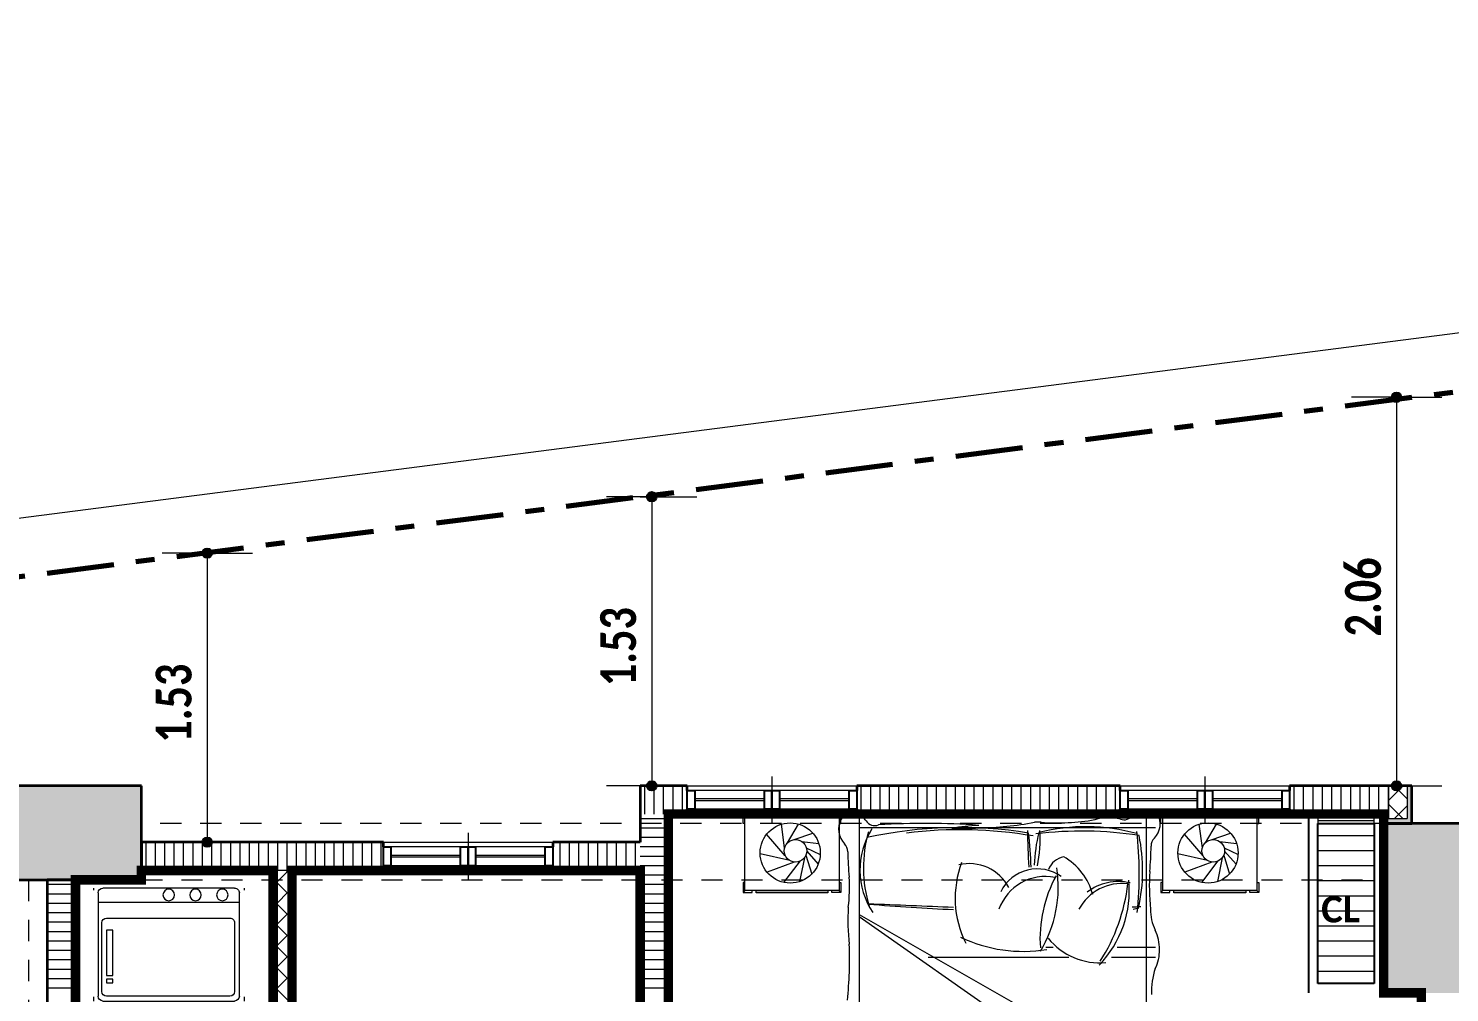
# Model space of a CAD drawing. Header units: metres. Extents: x -144 to 1000, y -717 to 29.
# Drawn here: x 735.85 to 743.4, y -549.26 to -544.14 of the extents above; entities that cross this region are included whole.
import ezdxf

# ---------------------------------------------------------------- set-up
doc = ezdxf.new("R2010")
doc.units = ezdxf.units.M
doc.linetypes.add('basculante modificado', pattern=[0.18, 0.1125, -0.0675])
doc.linetypes.add('Dash Dot 3_16_', pattern=[0.595313, 0.357187, -0.119063, 0, -0.119063])
doc.layers.get('0').update_dxf_attribs({"color": 1})
doc.layers.add('00-MEDICION', color=30, linetype='Continuous')
for name, color, linetype, lineweight in [('A-ANNO-DIMS', 1, 'Continuous', 9), ('A-DETL', 1, 'Continuous', 9), ('A-DETL-GENF', 1, 'Continuous', 9), ('A-DETL-THIN', 1, 'Continuous', 9), ('A-GENM', 1, 'Continuous', 9), ('A-GLAZ', 1, 'Continuous', 9), ('A-WALL', 4, 'Continuous', 9), ('G-ANNO-TEXT', 2, 'Continuous', 9), ('G-IMPT', 1, 'Continuous', 9), ('I-FURN', 2, 'Continuous', 9), ('S-COLS', 7, 'Continuous', 9)]:
    doc.layers.add(name, color=color, linetype=linetype, lineweight=lineweight)
doc.layers.add('A-WALL-PATT', color=7, linetype='Continuous', lineweight=35, true_color=0x9c9c9c)
doc.styles.add('Calibri_B', font='calibrib.ttf', dxfattribs={"height": 0.165})
doc.styles.add('Calibri_B_7', font='calibrib.ttf', dxfattribs={"width": 0.8, "height": 0.18})

# ---------------------------------------------------------------- blocks, each defined once
blk = doc.blocks.new('LAVADORA TIPO - 12-lavadora_dwg_$0$AX-051-MB N2$0$AX-LAVADORA-328353-Nivel 13')
at = {"layer": 'G-IMPT'}
for p, q in [((32.9502, 13.2171), (32.9502, 13.2062)), ((33.0002, 13.2171), (33.7002, 13.2171)), ((33.7502, 13.2171), (33.7502, 13.2062)), ((32.9752, 12.6421), (32.9752, 13.1921)), ((32.9752, 13.1396), (33.7252, 13.1396)), ((33.7252, 13.1921), (33.7252, 12.6421)), ((33.0002, 13.0327), (33.0002, 12.6671)), ((33.6808, 13.0577), (33.0252, 13.0577)), ((33.7058, 12.6671), (33.7058, 13.0327)), ((32.9502, 12.6385), (32.9502, 12.6171)), ((33.7002, 12.6171), (33.0002, 12.6171)), ((33.0252, 12.6421), (33.6808, 12.6421)), ((33.7502, 12.6385), (33.7502, 12.6171))]:
    blk.add_line(p, q, dxfattribs=at)
at = {"layer": 'G-IMPT', "flags": 128}
for points in [[(33.6813, 12.752), (33.6478, 12.752), (33.6478, 12.9932), (33.6813, 12.9932)], [(33.6813, 12.7135), (33.6478, 12.7135), (33.6478, 12.7336), (33.6813, 12.7336)]]:
    blk.add_lwpolyline(points, close=True, dxfattribs=at)
blk.add_lwpolyline([(33.6962, 12.6171), (33.6962, 12.5921), (33.0042, 12.5921), (33.0042, 12.6171)], dxfattribs=at)
at = {"layer": 'G-IMPT'}
for centre in [(33.0655, 13.1801), (33.2079, 13.1801), (33.3502, 13.1801)]:
    blk.add_circle(centre, 0.0306, dxfattribs=at)
for centre, start, end in [((33.0002, 13.1921), 90, 180), ((33.7002, 13.1921), 0, 90), ((33.0252, 13.0327), 90, 180), ((33.6808, 13.0327), 360, 90), ((33.0002, 12.6421), 180, 270), ((33.0252, 12.6671), 180, 270), ((33.6808, 12.6671), 270, 0), ((33.7002, 12.6421), 270, 0)]:
    blk.add_arc(centre, 0.025, start, end, dxfattribs=at)
blk = doc.blocks.new('LAVADORA TIPO - 12-lavadora_dwg-328352-Nivel 13')
at = {"rotation": 89.99999999999997}
blk.add_blockref('LAVADORA TIPO - 12-lavadora_dwg_$0$AX-051-MB N2$0$AX-LAVADORA-328353-Nivel 13', (-2220.7545, 469.6061), dxfattribs=at)
blk = doc.blocks.new('F')
at = {"layer": 'A-WALL-PATT', "lineweight": 5, "true_color": 0x747474}
blk.add_hatch(color=8, dxfattribs=at).paths.add_polyline_path([(745.7591, -491.8694), (745.7591, -491.6697), (745.7341, -491.6697), (745.7341, -491.8694)])
at = {"layer": 'A-WALL-PATT', "true_color": 0x747474}
blk.add_hatch(color=8, dxfattribs=at).paths.add_polyline_path([(745.6091, -491.8694), (745.7341, -491.8694), (745.7341, -491.8444), (745.6341, -491.8444), (745.6341, -491.8197), (745.6091, -491.8197), (745.6091, -491.8572)])
at = {"layer": 'S-COLS', "true_color": 0x5b5b5b}
h = blk.add_hatch(color=251, dxfattribs=at)
h.paths.add_polyline_path([(737.9091, -511.6194), (738.4091, -511.6194), (738.4091, -510.7194), (737.9091, -510.7194), (737.9091, -511.4434)])
h.paths.add_polyline_path([(756.2089, -511.6194), (756.2089, -510.7194), (755.7089, -510.7194), (755.7089, -511.6194), (756.1555, -511.6194)])
h.paths.add_polyline_path([(746.1091, -511.6194), (746.1091, -510.7194), (745.6091, -510.7194), (745.6091, -511.6194)])
h.paths.add_polyline_path([(737.9701, -503.9194), (738.409, -503.9194), (738.409, -503.2194), (737.909, -503.2194), (737.909, -503.9194)])
h.paths.add_polyline_path([(751.9092, -503.9194), (752.4092, -503.9194), (752.409, -500.7694), (751.9092, -500.7694), (751.9092, -503.7694)])
h.paths.add_polyline_path([(755.8092, -503.9194), (756.2092, -503.9194), (756.2092, -503.2194), (755.8092, -503.2194), (755.8092, -503.737)])
h.paths.add_polyline_path([(741.8089, -503.9194), (743.8091, -503.9194), (743.8087, -503.4194), (742.1089, -503.4194), (742.1089, -501.2694), (743.8092, -501.2694), (743.8092, -500.7694), (741.8089, -500.7694), (741.8089, -503.7722)])
h.paths.add_polyline_path([(746.1091, -503.9194), (746.1091, -503.0194), (745.6091, -503.0194), (745.6091, -503.9194), (745.7591, -503.9194)])
h.paths.add_polyline_path([(745.6092, -501.6694), (746.1092, -501.6694), (746.1092, -500.7694), (745.6092, -500.7694), (745.6092, -500.8094)])
h.paths.add_polyline_path([(737.9089, -501.4694), (738.4089, -501.4694), (738.4089, -500.7684), (737.9089, -500.7684), (737.9089, -500.8434)])
h.paths.add_polyline_path([(756.2091, -501.4694), (756.2092, -501.4694), (756.2091, -500.7684), (755.8092, -500.7694), (755.8092, -501.4694), (756.0848, -501.4694)])
h.paths.add_polyline_path([(745.6841, -492.7694), (746.1091, -492.7694), (746.1091, -491.8694), (745.6091, -491.8694), (745.6091, -492.7694)])
h.paths.add_polyline_path([(756.2091, -492.7694), (756.2091, -491.8694), (755.7091, -491.8694), (755.7091, -492.7694), (756.1341, -492.7694)])
h.paths.add_polyline_path([(739.0091, -492.1694), (739.0091, -491.6694), (738.1091, -491.6694), (738.1091, -492.1694), (738.6028, -492.1694)])
at = {"layer": 'A-ANNO-DIMS', "color": 5, "true_color": 0x0000ff}
blk.add_line((737.0894, -490.4124), (758.5649, -487.6486), dxfattribs=at)
at = {"layer": 'A-DETL', "color": 7, "linetype": 'Dash Dot 3_16_', "lineweight": 70}
blk.add_line((737.1288, -490.7179), (758.6042, -487.9542), dxfattribs=at)
at = {"layer": 'A-DETL', "color": 253, "true_color": 0xb6b6b6}
for p, q in [((745.7591, -489.6073), (745.6591, -489.6073)), ((741.6591, -490.1349), (741.7191, -490.1349)), ((739.285, -490.4436), (739.345, -490.4436)), ((739.285, -490.4436), (739.345, -490.4436))]:
    blk.add_line(p, q, dxfattribs=at)
at = {"layer": 'A-DETL', "color": 7, "linetype": 'basculante modificado'}
for p, q in [((745.5964, -491.8694), (739.0091, -491.8694)), ((738.4091, -492.1694), (738.4091, -500.7694)), ((739.0091, -492.1694), (745.5964, -492.1694))]:
    blk.add_line(p, q, dxfattribs=at)
at = {"layer": 'A-DETL-GENF', "lineweight": 25}
for p, q in [((741.9091, -491.6947), (741.9491, -491.6947)), ((741.9091, -491.7947), (741.9091, -491.6947)), ((741.9491, -491.6947), (741.9491, -491.7947)), ((742.3191, -491.6947), (742.3591, -491.6947)), ((742.3191, -491.7947), (742.3191, -491.6947)), ((742.3591, -491.6947), (742.3591, -491.7947)), ((742.3591, -491.6947), (742.3991, -491.6947)), ((742.3591, -491.7947), (742.3591, -491.6947)), ((742.3991, -491.6947), (742.3991, -491.7947)), ((742.7691, -491.6947), (742.8091, -491.6947)), ((742.7691, -491.7947), (742.7691, -491.6947)), ((742.8091, -491.6947), (742.8091, -491.7947)), ((744.2091, -491.6947), (744.2491, -491.6947)), ((744.2091, -491.7947), (744.2091, -491.6947)), ((744.2491, -491.6947), (744.2491, -491.7947)), ((744.6191, -491.6947), (744.6591, -491.6947)), ((744.6191, -491.7947), (744.6191, -491.6947)), ((744.6591, -491.6947), (744.6591, -491.7947)), ((744.6591, -491.6947), (744.6991, -491.6947)), ((744.6591, -491.7947), (744.6591, -491.6947)), ((744.6991, -491.6947), (744.6991, -491.7947)), ((745.0691, -491.6947), (745.1091, -491.6947)), ((745.0691, -491.7947), (745.0691, -491.6947)), ((745.1091, -491.6947), (745.1091, -491.7947)), ((741.9491, -491.7947), (741.9091, -491.7947)), ((742.3591, -491.7947), (742.3191, -491.7947)), ((742.3991, -491.7947), (742.3591, -491.7947)), ((742.8091, -491.7947), (742.7691, -491.7947)), ((744.2491, -491.7947), (744.2091, -491.7947)), ((744.6591, -491.7947), (744.6191, -491.7947)), ((744.6991, -491.7947), (744.6591, -491.7947)), ((745.1091, -491.7947), (745.0691, -491.7947)), ((740.2946, -491.9947), (740.3346, -491.9947)), ((740.2946, -492.0947), (740.2946, -491.9947)), ((740.3346, -491.9947), (740.3346, -492.0947)), ((740.7046, -491.9947), (740.7446, -491.9947)), ((740.7046, -492.0947), (740.7046, -491.9947)), ((740.7446, -491.9947), (740.7446, -492.0947)), ((740.7446, -491.9947), (740.7846, -491.9947)), ((740.7446, -492.0947), (740.7446, -491.9947)), ((740.7846, -491.9947), (740.7846, -492.0947)), ((741.1546, -491.9947), (741.1946, -491.9947)), ((741.1546, -492.0947), (741.1546, -491.9947)), ((741.1946, -491.9947), (741.1946, -492.0947)), ((740.3346, -492.0947), (740.2946, -492.0947)), ((740.7446, -492.0947), (740.7046, -492.0947)), ((740.7846, -492.0947), (740.7446, -492.0947)), ((741.1946, -492.0947), (741.1546, -492.0947))]:
    blk.add_line(p, q, dxfattribs=at)
at = {"layer": 'A-DETL-GENF'}
for p, q in [((742.3191, -491.6947), (741.9491, -491.6947)), ((742.7691, -491.6947), (742.3991, -491.6947)), ((744.6191, -491.6947), (744.2491, -491.6947)), ((745.0691, -491.6947), (744.6991, -491.6947)), ((742.3191, -491.7397), (741.9491, -491.7397)), ((742.3191, -491.7497), (741.9491, -491.7497)), ((742.3191, -491.7947), (741.9491, -491.7947)), ((742.7691, -491.7397), (742.3991, -491.7397)), ((742.7691, -491.7497), (742.3991, -491.7497)), ((742.7691, -491.7947), (742.3991, -491.7947)), ((744.6191, -491.7397), (744.2491, -491.7397)), ((744.6191, -491.7497), (744.2491, -491.7497)), ((744.6191, -491.7947), (744.2491, -491.7947)), ((745.0691, -491.7397), (744.6991, -491.7397)), ((745.0691, -491.7497), (744.6991, -491.7497)), ((745.0691, -491.7947), (744.6991, -491.7947)), ((740.7046, -491.9947), (740.3346, -491.9947)), ((741.1546, -491.9947), (740.7846, -491.9947)), ((740.7046, -492.0397), (740.3346, -492.0397)), ((740.7046, -492.0497), (740.3346, -492.0497)), ((740.7046, -492.0947), (740.3346, -492.0947)), ((741.1546, -492.0397), (740.7846, -492.0397)), ((741.1546, -492.0497), (740.7846, -492.0497)), ((741.1546, -492.0947), (740.7846, -492.0947))]:
    blk.add_line(p, q, dxfattribs=at)
at = {"layer": 'A-DETL-GENF', "color": 251, "true_color": 0x535353}
for p, q in [((745.2591, -491.8535), (745.5591, -491.8535)), ((745.2591, -491.9335), (745.5591, -491.9335)), ((745.2591, -492.0135), (745.5591, -492.0135)), ((745.2591, -492.0935), (745.5591, -492.0935)), ((745.2591, -492.1735), (745.5591, -492.1735)), ((745.2591, -492.2535), (745.5591, -492.2535)), ((745.2591, -492.3335), (745.5591, -492.3335)), ((745.2591, -492.4135), (745.5591, -492.4135)), ((745.2591, -492.4935), (745.5591, -492.4935)), ((745.2591, -492.5735), (745.5591, -492.5735)), ((745.2591, -492.6535), (745.5591, -492.6535))]:
    blk.add_line(p, q, dxfattribs=at)
at = {"layer": 'A-DETL-THIN'}
for p, q in [((745.5591, -491.8197), (745.2591, -491.8197)), ((745.2591, -491.8197), (745.2591, -492.7194)), ((745.5591, -492.7194), (745.5591, -491.8197)), ((745.2591, -492.7194), (745.5591, -492.7194))]:
    blk.add_line(p, q, dxfattribs=at)
at = {"layer": 'A-GENM', "lineweight": 25}
for p, q in [((745.6091, -491.8197), (745.2091, -491.8197)), ((745.2091, -491.8197), (745.2091, -492.7694)), ((745.2591, -491.8697), (745.5591, -491.8697)), ((745.2591, -492.7194), (745.2591, -491.8697)), ((745.5591, -491.8697), (745.5591, -492.7194)), ((745.6091, -492.7694), (745.6091, -491.8197)), ((745.5591, -492.7194), (745.2591, -492.7194))]:
    blk.add_line(p, q, dxfattribs=at)
at = {"layer": 'A-GLAZ'}
for p, q in [((742.3591, -491.6197), (742.3591, -491.8697)), ((744.6591, -491.6197), (744.6591, -491.8697)), ((741.9091, -491.7947), (741.9091, -491.6947)), ((742.3591, -491.6947), (741.9091, -491.6947)), ((742.3591, -491.7947), (742.3591, -491.6947)), ((742.3591, -491.7947), (742.3591, -491.6947)), ((742.8091, -491.6947), (742.3591, -491.6947)), ((742.8091, -491.7947), (742.8091, -491.6947)), ((744.2091, -491.7947), (744.2091, -491.6947)), ((744.6591, -491.6947), (744.2091, -491.6947)), ((744.6591, -491.7947), (744.6591, -491.6947)), ((744.6591, -491.7947), (744.6591, -491.6947)), ((745.1091, -491.6947), (744.6591, -491.6947)), ((745.1091, -491.7947), (745.1091, -491.6947)), ((741.9091, -491.7947), (742.3591, -491.7947)), ((742.3591, -491.7947), (742.8091, -491.7947)), ((744.2091, -491.7947), (744.6591, -491.7947)), ((744.6591, -491.7947), (745.1091, -491.7947)), ((740.7446, -491.9197), (740.7446, -492.1697)), ((740.2946, -492.0947), (740.2946, -491.9947)), ((740.7446, -491.9947), (740.2946, -491.9947)), ((740.7446, -492.0947), (740.7446, -491.9947)), ((740.7446, -492.0947), (740.7446, -491.9947)), ((741.1946, -491.9947), (740.7446, -491.9947)), ((741.1946, -492.0947), (741.1946, -491.9947)), ((740.2946, -492.0947), (740.7446, -492.0947)), ((740.7446, -492.0947), (741.1946, -492.0947))]:
    blk.add_line(p, q, dxfattribs=at)
at = {"layer": 'A-WALL', "lineweight": 35}
for p, q in [((741.9091, -491.6697), (741.6591, -491.6697)), ((741.6591, -491.6697), (741.6591, -491.9697)), ((741.9091, -491.6947), (741.9091, -491.6697)), ((744.2091, -491.6697), (742.8091, -491.6697)), ((742.8091, -491.6697), (742.8091, -491.6947)), ((744.2091, -491.6947), (744.2091, -491.6697)), ((745.7591, -491.6697), (745.1091, -491.6697)), ((745.1091, -491.6697), (745.1091, -491.6947)), ((745.7591, -491.8694), (745.7591, -491.6697)), ((741.9091, -491.8197), (741.9091, -491.7947)), ((742.8091, -491.7947), (742.8091, -491.8197)), ((744.2091, -491.8197), (744.2091, -491.7947)), ((745.1091, -491.7947), (745.1091, -491.8197)), ((741.8091, -491.8197), (741.9091, -491.8197)), ((741.8091, -494.7697), (741.8091, -491.8197)), ((742.8091, -491.8197), (744.2091, -491.8197)), ((745.1091, -491.8197), (745.6091, -491.8197)), ((745.6091, -491.8197), (745.6091, -491.8694)), ((745.6091, -491.8694), (745.7591, -491.8694)), ((740.2946, -491.9697), (739.0091, -491.9697)), ((739.0091, -491.9697), (739.0091, -492.1197)), ((740.2946, -491.9947), (740.2946, -491.9697)), ((741.6591, -491.9697), (741.1946, -491.9697)), ((741.1946, -491.9697), (741.1946, -491.9947)), ((740.2946, -492.1197), (740.2946, -492.0947)), ((741.1946, -492.0947), (741.1946, -492.1197)), ((738.5091, -492.1694), (738.5091, -493.2194)), ((738.6591, -492.1694), (738.5091, -492.1694)), ((738.6591, -493.3694), (738.6591, -492.1694)), ((739.0091, -492.1197), (739.7091, -492.1197)), ((739.7091, -492.1197), (739.7091, -493.0697)), ((739.8091, -492.1197), (740.2946, -492.1197)), ((739.8091, -493.0697), (739.8091, -492.1197)), ((741.1946, -492.1197), (741.6591, -492.1197)), ((741.6591, -492.1197), (741.6591, -493.8697))]:
    blk.add_line(p, q, dxfattribs=at)
at = {"layer": 'A-WALL'}
for p, q in [((741.9091, -491.6697), (742.8091, -491.6697)), ((744.2091, -491.6697), (745.1091, -491.6697)), ((745.6341, -491.6697), (745.6341, -491.8444)), ((745.7341, -491.6697), (745.7341, -491.8444)), ((742.8091, -491.8197), (741.9091, -491.8197)), ((745.1091, -491.8197), (744.2091, -491.8197)), ((745.6091, -491.8197), (745.6341, -491.8197)), ((745.6341, -491.8444), (745.7341, -491.8444)), ((740.2946, -491.9697), (741.1946, -491.9697)), ((739.8091, -492.1197), (739.7091, -492.1197)), ((741.1946, -492.1197), (740.2946, -492.1197))]:
    blk.add_line(p, q, dxfattribs=at)
at = {"layer": 'A-WALL-PATT', "color": 8, "lineweight": 5, "true_color": 0x727272}
for p, q in [((741.6837, -491.8197), (741.6837, -491.6697)), ((741.7337, -491.8197), (741.7337, -491.6697)), ((741.7837, -491.8197), (741.7837, -491.6697)), ((741.8337, -491.8197), (741.8337, -491.6697)), ((741.8837, -491.8197), (741.8837, -491.6697)), ((742.8337, -491.8197), (742.8337, -491.6697)), ((742.8837, -491.8197), (742.8837, -491.6697)), ((742.9337, -491.8197), (742.9337, -491.6697)), ((742.9837, -491.8197), (742.9837, -491.6697)), ((743.0337, -491.8197), (743.0337, -491.6697)), ((743.0837, -491.8197), (743.0837, -491.6697)), ((743.1337, -491.8197), (743.1337, -491.6697)), ((743.1837, -491.8197), (743.1837, -491.6697)), ((743.2337, -491.8197), (743.2337, -491.6697)), ((743.2837, -491.8197), (743.2837, -491.6697)), ((743.3337, -491.8197), (743.3337, -491.6697)), ((743.3837, -491.8197), (743.3837, -491.6697)), ((743.4337, -491.8197), (743.4337, -491.6697)), ((743.4837, -491.8197), (743.4837, -491.6697)), ((743.5337, -491.8197), (743.5337, -491.6697)), ((743.5837, -491.8197), (743.5837, -491.6697)), ((743.6337, -491.8197), (743.6337, -491.6697)), ((743.6837, -491.8197), (743.6837, -491.6697)), ((743.7337, -491.8197), (743.7337, -491.6697)), ((743.7837, -491.8197), (743.7837, -491.6697)), ((743.8337, -491.8197), (743.8337, -491.6697)), ((743.8837, -491.8197), (743.8837, -491.6697)), ((743.9337, -491.8197), (743.9337, -491.6697)), ((743.9837, -491.8197), (743.9837, -491.6697)), ((744.0337, -491.8197), (744.0337, -491.6697)), ((744.0837, -491.8197), (744.0837, -491.6697)), ((744.1337, -491.8197), (744.1337, -491.6697)), ((744.1837, -491.8197), (744.1837, -491.6697)), ((745.1337, -491.8197), (745.1337, -491.6697)), ((745.1837, -491.8197), (745.1837, -491.6697)), ((745.2337, -491.8197), (745.2337, -491.6697)), ((745.2837, -491.8197), (745.2837, -491.6697)), ((745.3337, -491.8197), (745.3337, -491.6697)), ((745.3837, -491.8197), (745.3837, -491.6697)), ((745.4337, -491.8197), (745.4337, -491.6697)), ((745.4837, -491.8197), (745.4837, -491.6697)), ((745.5337, -491.8197), (745.5337, -491.6697)), ((745.5837, -491.8197), (745.5837, -491.6697)), ((745.6337, -491.8197), (745.6337, -491.6697)), ((741.8091, -491.8445), (741.6591, -491.8445)), ((741.8091, -491.8945), (741.6591, -491.8945)), ((741.8091, -491.9445), (741.6591, -491.9445)), ((739.0337, -492.1197), (739.0337, -491.9697)), ((739.0837, -492.1197), (739.0837, -491.9697)), ((739.1337, -492.1197), (739.1337, -491.9697)), ((739.1837, -492.1197), (739.1837, -491.9697)), ((739.2337, -492.1197), (739.2337, -491.9697)), ((739.2837, -492.1197), (739.2837, -491.9697)), ((739.3337, -492.1197), (739.3337, -491.9697)), ((739.3837, -492.1197), (739.3837, -491.9697)), ((739.4337, -492.1197), (739.4337, -491.9697)), ((739.4837, -492.1197), (739.4837, -491.9697)), ((739.5337, -492.1197), (739.5337, -491.9697)), ((739.5837, -492.1197), (739.5837, -491.9697)), ((739.6337, -492.1197), (739.6337, -491.9697)), ((739.6837, -492.1197), (739.6837, -491.9697)), ((739.7337, -492.1197), (739.7337, -491.9697)), ((739.7837, -492.1197), (739.7837, -491.9697)), ((739.8337, -492.1197), (739.8337, -491.9697)), ((739.8837, -492.1197), (739.8837, -491.9697)), ((739.9337, -492.1197), (739.9337, -491.9697)), ((739.9837, -492.1197), (739.9837, -491.9697)), ((740.0337, -492.1197), (740.0337, -491.9697)), ((740.0837, -492.1197), (740.0837, -491.9697)), ((740.1337, -492.1197), (740.1337, -491.9697)), ((740.1837, -492.1197), (740.1837, -491.9697)), ((740.2337, -492.1197), (740.2337, -491.9697)), ((740.2837, -492.1197), (740.2837, -491.9697)), ((741.2337, -492.1197), (741.2337, -491.9697)), ((741.2837, -492.1197), (741.2837, -491.9697)), ((741.3337, -492.1197), (741.3337, -491.9697)), ((741.3837, -492.1197), (741.3837, -491.9697)), ((741.4337, -492.1197), (741.4337, -491.9697)), ((741.4837, -492.1197), (741.4837, -491.9697)), ((741.5337, -492.1197), (741.5337, -491.9697)), ((741.5837, -492.1197), (741.5837, -491.9697)), ((741.6337, -492.1197), (741.6337, -491.9697)), ((741.8091, -491.9945), (741.6591, -491.9945)), ((741.8091, -492.0445), (741.6591, -492.0445)), ((741.8091, -492.0945), (741.6591, -492.0945)), ((741.8091, -492.1445), (741.6591, -492.1445)), ((738.6591, -492.1945), (738.5091, -492.1945)), ((738.6591, -492.2445), (738.5091, -492.2445)), ((741.8091, -492.1945), (741.6591, -492.1945)), ((741.8091, -492.2445), (741.6591, -492.2445)), ((738.6591, -492.2945), (738.5091, -492.2945)), ((741.8091, -492.2945), (741.6591, -492.2945)), ((738.6591, -492.3445), (738.5091, -492.3445)), ((738.6591, -492.3945), (738.5091, -492.3945)), ((741.8091, -492.3445), (741.6591, -492.3445)), ((741.8091, -492.3945), (741.6591, -492.3945)), ((738.6591, -492.4445), (738.5091, -492.4445)), ((741.8091, -492.4445), (741.6591, -492.4445)), ((738.6591, -492.4945), (738.5091, -492.4945)), ((738.6591, -492.5445), (738.5091, -492.5445)), ((741.8091, -492.4945), (741.6591, -492.4945)), ((741.8091, -492.5445), (741.6591, -492.5445)), ((738.6591, -492.5945), (738.5091, -492.5945)), ((741.8091, -492.5945), (741.6591, -492.5945)), ((738.6591, -492.6445), (738.5091, -492.6445)), ((738.6591, -492.6945), (738.5091, -492.6945)), ((741.8091, -492.6445), (741.6591, -492.6445)), ((741.8091, -492.6945), (741.6591, -492.6945)), ((738.6591, -492.7445), (738.5091, -492.7445)), ((741.8091, -492.7445), (741.6591, -492.7445))]:
    blk.add_line(p, q, dxfattribs=at)
at = {"layer": 'A-WALL-PATT', "color": 1, "lineweight": 5, "true_color": 0xff0000}
for p, q in [((745.6341, -491.7484), (745.7129, -491.6697)), ((745.7341, -491.74), (745.6638, -491.6697)), ((745.7113, -491.8444), (745.6341, -491.7672)), ((745.6654, -491.8444), (745.7341, -491.7757))]:
    blk.add_line(p, q, dxfattribs=at)
at = {"layer": 'A-WALL-PATT', "color": 8, "lineweight": 5, "true_color": 0x747474}
for p, q in [((739.7091, -492.2004), (739.7899, -492.1197)), ((739.8091, -492.2638), (739.7091, -492.1638)), ((739.8091, -492.1506), (739.7781, -492.1197)), ((739.7091, -492.3136), (739.8091, -492.2136)), ((739.8091, -492.3769), (739.7091, -492.2769)), ((739.7091, -492.4267), (739.8091, -492.3267)), ((739.8091, -492.49), (739.7091, -492.39)), ((739.7091, -492.5398), (739.8091, -492.4398)), ((739.8091, -492.6032), (739.7091, -492.5032)), ((739.7091, -492.653), (739.8091, -492.553)), ((739.8091, -492.7163), (739.7091, -492.6163)), ((739.7091, -492.7661), (739.8091, -492.6661)), ((739.8091, -492.8294), (739.7091, -492.7294))]:
    blk.add_line(p, q, dxfattribs=at)
at = {"layer": 'I-FURN'}
for p, q in [((742.2055, -491.8697), (742.2055, -491.8197)), ((742.2154, -491.8697), (742.2055, -491.8697)), ((742.2076, -491.8197), (742.2154, -491.8283)), ((742.2154, -491.8283), (742.7154, -491.8283)), ((742.2154, -492.2254), (742.2154, -491.8283)), ((742.2531, -491.8197), (742.2531, -491.8283)), ((742.6777, -491.8197), (742.6777, -491.8283)), ((742.7233, -491.8197), (742.7154, -491.8283)), ((742.7154, -491.8283), (742.7154, -492.2254)), ((742.7154, -491.8697), (742.7254, -491.8697)), ((742.7254, -491.8697), (742.7254, -491.8197)), ((742.8227, -491.8453), (742.8227, -493.8751)), ((744.3477, -491.8404), (744.3477, -493.7864)), ((744.4252, -491.8697), (744.4252, -491.8197)), ((744.4351, -491.8697), (744.4252, -491.8697)), ((744.4273, -491.8197), (744.4351, -491.8283)), ((744.4351, -491.8283), (744.9351, -491.8283)), ((744.4351, -492.2254), (744.4351, -491.8283)), ((744.4728, -491.8197), (744.4728, -491.8283)), ((744.8974, -491.8197), (744.8974, -491.8283)), ((744.943, -491.8197), (744.9351, -491.8283)), ((744.9351, -491.8283), (744.9351, -492.2254)), ((744.9351, -491.8697), (744.9451, -491.8697)), ((744.9451, -491.8697), (744.9451, -491.8197)), ((742.4296, -492.0412), (742.3303, -491.9275)), ((742.4258, -492.0002), (742.409, -491.8737)), ((742.4418, -491.9727), (742.5008, -491.8731)), ((742.4772, -491.9559), (742.5761, -491.9211)), ((742.8227, -491.8916), (744.2674, -491.8916)), ((743.7515, -491.8916), (744.3964, -491.8916)), ((744.6494, -492.0412), (744.55, -491.9275)), ((744.6456, -492.0002), (744.6287, -491.8737)), ((744.6615, -491.9727), (744.7206, -491.8731)), ((744.6969, -491.9559), (744.7958, -491.9211)), ((742.5186, -491.9665), (742.608, -491.9771)), ((742.5415, -491.9986), (742.6157, -492.0341)), ((742.5438, -492.0177), (742.6051, -492.0854)), ((744.7383, -491.9665), (744.8277, -491.9771)), ((744.7612, -491.9986), (744.8354, -492.0341)), ((744.7636, -492.0177), (744.8248, -492.0854)), ((742.4535, -492.0672), (742.2958, -492.0318)), ((742.4765, -492.075), (742.3327, -492.1288)), ((742.5085, -492.069), (742.4208, -492.1828)), ((742.5313, -492.0522), (742.5059, -492.1787)), ((742.5391, -492.0389), (742.5703, -492.1386)), ((744.6732, -492.0672), (744.5156, -492.0318)), ((744.6962, -492.075), (744.5524, -492.1288)), ((744.7282, -492.069), (744.6405, -492.1828)), ((744.751, -492.0522), (744.7256, -492.1787)), ((744.7589, -492.0389), (744.79, -492.1386)), ((742.2055, -492.184), (742.2055, -492.2364)), ((742.2154, -492.184), (742.2055, -492.184)), ((742.2154, -492.2254), (742.2055, -492.2364)), ((742.2055, -492.2364), (742.2531, -492.2364)), ((742.7154, -492.2254), (742.2154, -492.2254)), ((742.2531, -492.2364), (742.2531, -492.2254)), ((742.2743, -492.2254), (742.6565, -492.2254)), ((742.2743, -492.2382), (742.2743, -492.2254)), ((742.6565, -492.2382), (742.2743, -492.2382)), ((742.6565, -492.2254), (742.6565, -492.2382)), ((742.6777, -492.2364), (742.6777, -492.2254)), ((742.7254, -492.2364), (742.6777, -492.2364)), ((742.7154, -492.184), (742.7254, -492.184)), ((742.7254, -492.2364), (742.7154, -492.2254)), ((742.7254, -492.184), (742.7254, -492.2364)), ((744.4252, -492.184), (744.4252, -492.2364)), ((744.4351, -492.184), (744.4252, -492.184)), ((744.4252, -492.2364), (744.4351, -492.2254)), ((744.4252, -492.2364), (744.4728, -492.2364)), ((744.9351, -492.2254), (744.4351, -492.2254)), ((744.4728, -492.2364), (744.4728, -492.2254)), ((744.494, -492.2254), (744.8763, -492.2254)), ((744.494, -492.2382), (744.494, -492.2254)), ((744.8763, -492.2382), (744.494, -492.2382)), ((744.8763, -492.2254), (744.8763, -492.2382)), ((744.8974, -492.2364), (744.8974, -492.2254)), ((744.9451, -492.2364), (744.8974, -492.2364)), ((744.9351, -492.184), (744.9451, -492.184)), ((744.9451, -492.2364), (744.9351, -492.2254)), ((744.9451, -492.184), (744.9451, -492.2364)), ((742.8227, -492.3539), (744.3964, -493.2503)), ((742.8227, -492.3639), (744.3695, -493.4473)), ((743.8145, -492.5274), (743.8531, -492.5274)), ((744.1937, -492.5274), (744.3964, -492.5274)), ((743.189, -492.5804), (743.9353, -492.5804)), ((744.1622, -492.5804), (744.3964, -492.5804))]:
    blk.add_line(p, q, dxfattribs=at)
for centre, radius in [((742.4559, -492.0267), 0.16), ((744.6756, -492.0267), 0.16), ((742.4839, -492.0155), 0.06), ((744.7036, -492.0155), 0.06)]:
    blk.add_circle(centre, radius, dxfattribs=at)
for centre, radius, start, end in [((742.8236, -491.901), 0.1105, 151.27874, 224.21587), ((742.7852, -491.8747), 0.0644, 118.56102, 155.34484), ((742.7461, -491.9453), 0.1443, 38.04403, 61.24229), ((742.906, -491.825), 0.0559, 214.13559, 289.76892), ((743.1734, -495.5522), 3.683, 85.57331, 93.8684), ((743.4331, -490.2163), 1.6778, 270.84766, 281.02251), ((743.7634, -492.7108), 0.8477, 88.27578, 90.6397), ((743.8746, -490.8931), 0.9742, 264.95264, 273.41649), ((743.8952, -490.8931), 0.9731, 272.20755, 280.5557), ((744.1462, -492.085), 0.2462, 74.99871, 107.18078), ((744.2288, -491.7946), 0.0559, 250.23108, 325.86441), ((744.3887, -491.9149), 0.1443, 138.42004, 141.95597), ((744.3112, -491.8706), 0.1105, 315.78413, 27.49148), ((743.2319, -492.117), 0.4055, 147.50996, 213.83359), ((743.5354, -492.1054), 0.6905, 163.92635, 197.14087), ((743.3564, -494.1888), 2.2972, 80.84377, 102.38079), ((743.3565, -494.224), 2.3207, 80.32849, 97.01405), ((743.496, -492.8951), 1.0156, 92.16014, 100.33151), ((743.3719, -490.9235), 0.9742, 266.58351, 275.05737), ((746.7554, -491.9012), 3.0385, 180.10628, 183.77618), ((742.1655, -492.1273), 1.57, 0.94472, 7.55329), ((744.52, -492.1123), 0.7676, 165.3434, 178.38757), ((744.0053, -493.8684), 1.9579, 81.06688, 97.16093), ((743.0056, -491.9491), 0.778, 349.16666, 3.12297), ((744.0266, -492.8997), 1.0127, 74.46558, 104.24539), ((742.3149, -492.1376), 1.9954, 354.09351, 6.47074), ((743.4186, -492.1194), 0.9098, 347.31751, 11.74345), ((742.7048, -492.0194), 0.0572, 358.5556, 46.2435), ((744.0297, -492.0218), 1.2676, 179.95925, 186.03219), ((743.1052, -491.9913), 1.2676, 353.96781, 0.04075), ((744.43, -491.989), 0.0572, 133.7565, 181.4444), ((743.8671, -492.2664), 0.5349, 159.30257, 206.50263), ((743.4068, -492.3214), 0.2382, 27.70417, 103.49027), ((743.9325, -492.156), 0.1121, 102.1757, 158.32069), ((743.7389, -492.3373), 0.3369, 15.40176, 59.7122), ((741.9957, -492.2116), 0.7754, 352.35214, 4.18592), ((743.8096, -492.4109), 0.2591, 78.04126, 160.83423), ((743.7692, -492.3281), 0.2171, 54.16706, 153.84213), ((744.4709, -492.4808), 0.6879, 151.04555, 184.14969), ((743.2283, -492.2094), 0.6518, 328.65419, 9.19769), ((743.6958, -492.2284), 0.5616, 315.52687, 5.81296), ((745.574, -492.1953), 1.2103, 176.64954, 186.11997), ((744.2188, -492.4477), 0.2596, 83.11263, 152.00006), ((744.1986, -492.447), 0.2687, 76.32965, 128.08121), ((743.2826, -492.0769), 0.9739, 327.38037, 353.33535), ((743.8538, -492.3824), 1.0916, 176.4465, 186.79091), ((740.5256, -556.6538), 64.3987, 87.509396, 87.911658), ((743.7948, -481.28), 11.0568, 265.21469, 267.55996), ((744.3326, -494.3676), 2.0543, 90.38481, 91.64998), ((744.0147, -490.7219), 1.6237, 279.32918, 280.34064), ((744.5887, -492.3351), 0.2183, 177.15615, 207.45765), ((743.6953, -491.7633), 0.7857, 244.78094, 279.06058), ((744.1983, -492.5322), 0.219, 357.96316, 26.12762), ((740.7896, -492.5945), 1.9819, 353.79893, 2.40126), ((744.0984, -492.2613), 0.3482, 218.72781, 275.68132), ((744.2171, -492.5493), 0.2003, 333.04698, 2.64916), ((744.7452, -492.7631), 0.3706, 160.60635, 182.32801)]:
    blk.add_arc(centre, radius, start, end, dxfattribs=at)
at = {"layer": 'S-COLS', "lineweight": 35}
for p, q in [((739.0091, -491.6694), (738.1091, -491.6694)), ((739.0091, -492.1694), (739.0091, -491.6694)), ((746.1091, -491.8694), (745.6091, -491.8694)), ((745.6091, -491.8694), (745.6091, -492.7694)), ((738.1091, -492.1694), (739.0091, -492.1694))]:
    blk.add_line(p, q, dxfattribs=at)
at = {"extrusion": (0, 0, -1), "zscale": -1, "rotation": 269.9999999999997}
blk.add_blockref('LAVADORA TIPO - 12-lavadora_dwg-328352-Nivel 13', (-1242.1108, -2726.1842), dxfattribs=at)
at = {"layer": 'G-ANNO-TEXT', "style": 'Calibri_B'}
blk.add_text('CL', height=0.14, dxfattribs=at).set_placement((745.2768, -492.3955))
blk = doc.blocks.new('OOOO')
at = {"layer": 'A-ANNO-DIMS', "lineweight": 25, "true_color": 0x0000ff}
h = blk.add_hatch(color=5, dxfattribs=at)
edge = h.paths.add_edge_path()
edge.add_arc((604.054, -489.5624), 0.025, 0, 360)
h = blk.add_hatch(color=5, dxfattribs=at)
edge = h.paths.add_edge_path()
edge.add_arc((600.097, -490.09), 0.025, 0, 360)
h = blk.add_hatch(color=5, dxfattribs=at)
edge = h.paths.add_edge_path()
edge.add_arc((597.7356, -490.3903), 0.025, 0, 360)
h = blk.add_hatch(color=5, dxfattribs=at)
edge = h.paths.add_edge_path()
edge.add_arc((600.097, -491.6246), 0.025, 0, 360)
h = blk.add_hatch(color=5, dxfattribs=at)
edge = h.paths.add_edge_path()
edge.add_arc((604.054, -491.6246), 0.025, 0, 360)
h = blk.add_hatch(color=5, dxfattribs=at)
edge = h.paths.add_edge_path()
edge.add_arc((597.7356, -491.9248), 0.025, 0, 360)
at = {"layer": 'A-ANNO-DIMS', "color": 5, "true_color": 0x0000ff}
for p, q in [((604.054, -489.5624), (603.814, -489.5624)), ((604.054, -489.5624), (604.054, -491.6246)), ((604.054, -489.5624), (604.294, -489.5624)), ((600.097, -490.09), (599.857, -490.09)), ((600.097, -490.09), (600.097, -491.6246)), ((600.097, -490.09), (600.337, -490.09)), ((597.7356, -490.3903), (597.4956, -490.3903)), ((597.7356, -490.3903), (597.7356, -491.9248)), ((597.7356, -490.3903), (597.9756, -490.3903)), ((600.097, -491.6246), (599.857, -491.6246)), ((600.097, -491.6246), (600.337, -491.6246)), ((604.054, -491.6246), (603.814, -491.6246)), ((604.054, -491.6246), (604.294, -491.6246)), ((597.7356, -491.9248), (597.4956, -491.9248)), ((597.7356, -491.9248), (597.9756, -491.9248))]:
    blk.add_line(p, q, dxfattribs=at)
at = {"layer": 'A-ANNO-DIMS', "color": 5, "lineweight": 25, "true_color": 0x0000ff}
for centre in [(604.054, -489.5624), (600.097, -490.09), (597.7356, -490.3903), (600.097, -491.6246), (604.054, -491.6246), (597.7356, -491.9248)]:
    blk.add_circle(centre, 0.025, dxfattribs=at)
at = {"layer": 'A-DETL', "color": 253, "true_color": 0xb6b6b6}
for p, q in [((604.136, -489.5624), (604.036, -489.5624)), ((600.036, -490.09), (600.096, -490.09)), ((597.6746, -490.3903), (597.7346, -490.3903))]:
    blk.add_line(p, q, dxfattribs=at)
at = {"layer": 'S-COLS', "lineweight": 35}
blk.add_line((597.386, -491.6246), (596.486, -491.6246), dxfattribs=at)
at = {"layer": 'A-ANNO-DIMS', "color": 5, "true_color": 0x0000ff, "char_height": 0.19, "width": 0.572076, "attachment_point": 1, "rotation": 90, "line_spacing_factor": 1.158048, "style": 'Calibri_B_7'}
for s, insert in [('2.06', (603.7806, -490.8318)), ('1.53', (599.8236, -491.0957)), ('1.53', (597.4622, -491.3959))]:
    blk.add_mtext(s, dxfattribs=dict(at, insert=insert))

msp = doc.modelspace()

# ---------------------------------------------------------------- linework, layer by layer
at = {"layer": '00-MEDICION', "const_width": 0.05}
for points in [[(739.2508, -551.2643), (739.2508, -548.3143), (743.0508, -548.3143), (743.0508, -549.264), (743.2508, -549.264), (743.2504, -551.2643)], [(736.1008, -549.864), (736.1008, -548.664), (736.4508, -548.664), (736.4508, -548.6143), (737.1508, -548.6143), (737.1508, -549.5635)], [(737.2508, -549.5635), (737.2508, -548.6143), (739.1008, -548.6143), (739.1008, -550.3821)]]:
    msp.add_lwpolyline(points, dxfattribs=at)

# ---------------------------------------------------------------- block references
at = {"color": 3}
for name, p in [('F', (-2.5583, -56.4946)), ('OOOO', (139.0648, -56.5395))]:
    msp.add_blockref(name, p, dxfattribs=at)

doc.saveas('drawing.dxf')
